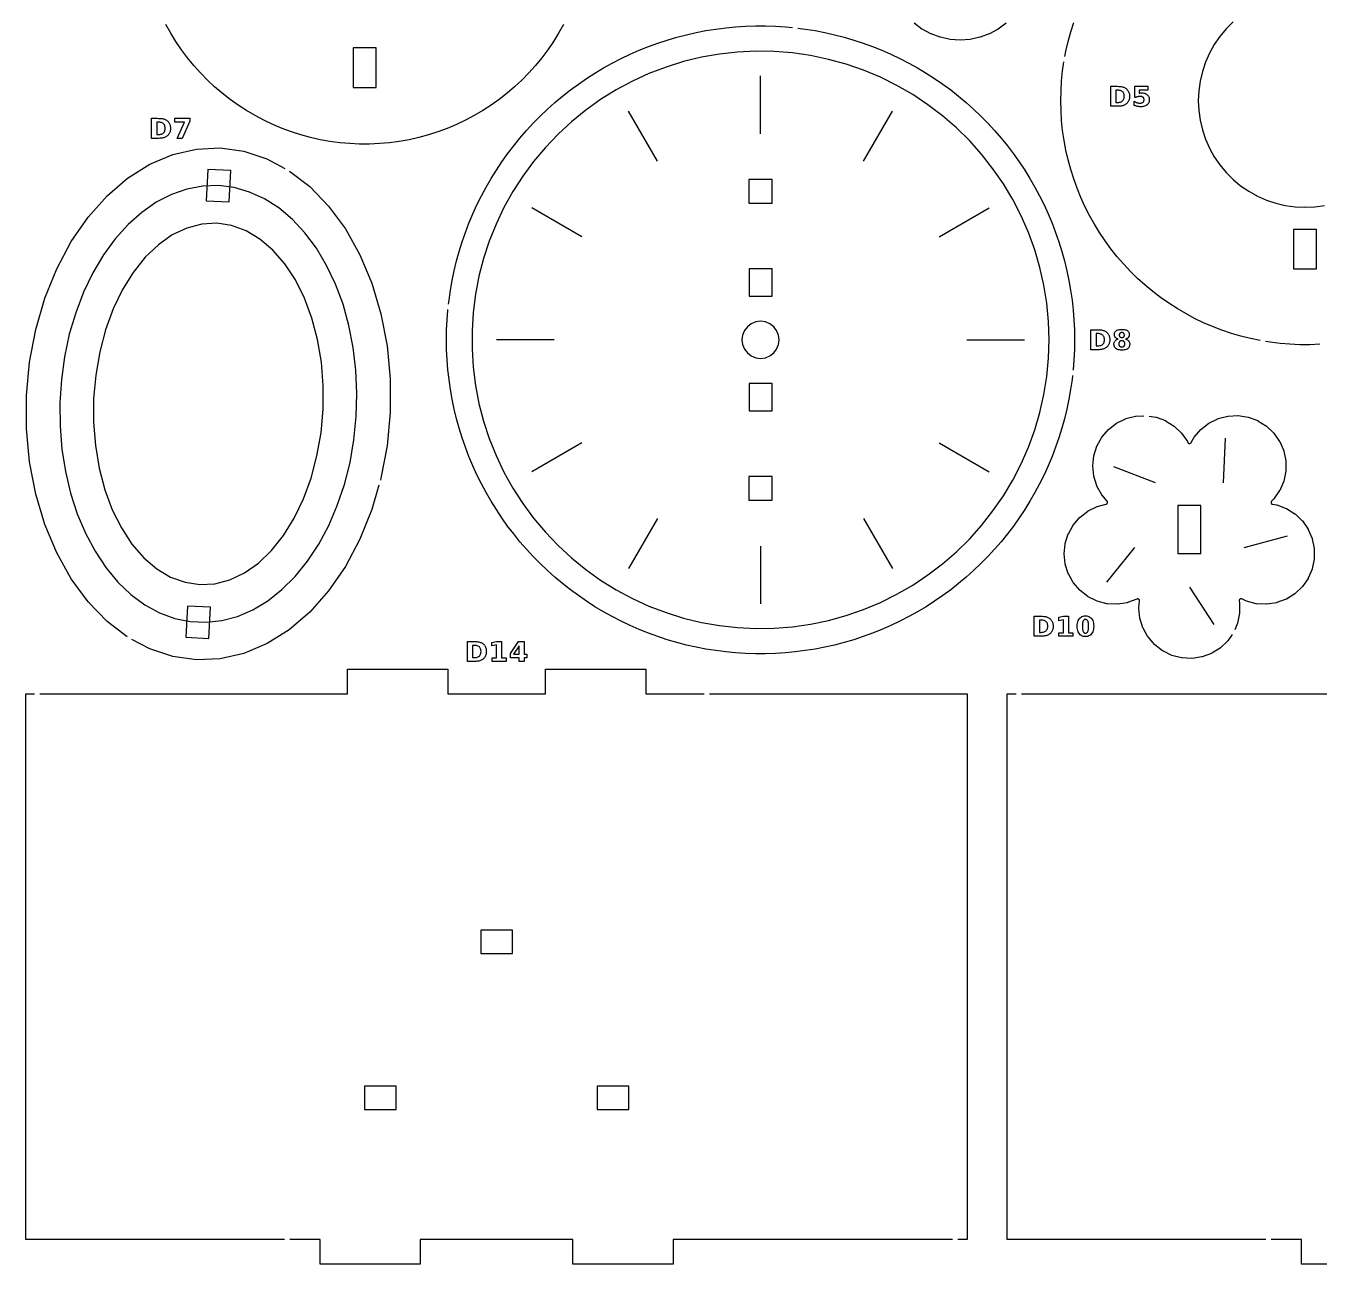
# Model space of a CAD drawing. Header units: millimetres. Extents: x 9 to 297, y 6 to 290.
# Drawn here: x 8.9 to 165.7, y 8.9 to 159.1 of the extents above; entities that cross this region are included whole.
import ezdxf

# ---------------------------------------------------------------- set-up
doc = ezdxf.new("R2010")
doc.units = ezdxf.units.MM
for name, color, linetype in [('CUT', 1, 'CONTINUOUS'), ('ENGRAVE', 5, 'CONTINUOUS'), ('SCORE', 7, 'CONTINUOUS')]:
    doc.layers.add(name, color=color, linetype=linetype)

msp = doc.modelspace()

# ---------------------------------------------------------------- linework, layer by layer
at = {"layer": 'CUT', "color": 1}
for points in [[(74.1026, 159.2451), (73.5149, 158.1915), (72.881, 157.1649), (72.2024, 156.1673), (71.4804, 155.2007), (70.7163, 154.267), (69.9116, 153.368), (69.0679, 152.5055), (68.187, 151.6811), (67.2704, 150.8965), (66.32, 150.1532), (65.3377, 149.4527), (64.3253, 148.7964), (63.2849, 148.1854), (62.2185, 147.6211), (61.1282, 147.1045), (60.0161, 146.6366), (58.8844, 146.2184), (57.7353, 145.8506), (56.5711, 145.5341), (55.394, 145.2693), (54.2063, 145.0569), (53.0104, 144.8972), (51.8086, 144.7906), (50.6033, 144.7372), (49.3967, 144.7372), (48.1914, 144.7906), (46.9896, 144.8972), (45.7937, 145.0569), (44.606, 145.2693), (43.4289, 145.5341), (42.2647, 145.8506), (41.1156, 146.2184), (39.9839, 146.6366), (38.8718, 147.1045), (37.7815, 147.6211), (36.7151, 148.1854), (35.6747, 148.7964), (34.6623, 149.4527), (33.68, 150.1532), (32.7296, 150.8965), (31.813, 151.6811), (30.9321, 152.5055), (30.0884, 153.368), (29.2837, 154.267), (28.5196, 155.2007), (27.7976, 156.1673), (27.119, 157.1649), (26.4851, 158.1915), (25.8974, 159.2451)], [(60.1747, 125.3124), (60.2313, 125.82), (60.4033, 127.0159), (60.6131, 128.2057), (60.8605, 129.3883), (61.1453, 130.5625), (61.4673, 131.727), (61.826, 132.8807), (62.2212, 134.0224), (62.6524, 135.1511), (63.1192, 136.2654), (63.6211, 137.3644), (64.1576, 138.447), (64.7282, 139.5119), (65.3323, 140.5583), (65.9693, 141.5849), (66.6385, 142.5908), (67.3393, 143.575), (68.071, 144.5364), (68.8329, 145.4741), (69.624, 146.3872), (70.4438, 147.2748), (71.2913, 148.1358), (72.1657, 148.9696), (73.0662, 149.7752), (73.9917, 150.5518), (74.9414, 151.2986), (75.9143, 152.015), (76.9095, 152.7001), (77.9259, 153.3533), (78.9625, 153.9739), (80.0183, 154.5613), (81.0922, 155.115), (82.1831, 155.6342), (83.2899, 156.1186), (84.4116, 156.5677), (85.5469, 156.9809), (86.6948, 157.3579), (87.854, 157.6983), (89.0235, 158.0017), (90.202, 158.2679), (91.3883, 158.4966), (92.5814, 158.6875), (93.7798, 158.8404), (94.9826, 158.9553), (96.1883, 159.0319), (97.3959, 159.0702), (98.6041, 159.0702), (99.8117, 159.0319), (101.0174, 158.9553), (101.8596, 158.8748)], [(102.5056, 158.804), (103.4186, 158.6875), (104.6117, 158.4966), (105.798, 158.2679), (106.9765, 158.0017), (108.146, 157.6983), (109.3052, 157.3579), (110.4531, 156.9809), (111.5884, 156.5677), (112.7101, 156.1186), (113.8169, 155.6342), (114.9078, 155.115), (115.9817, 154.5613), (117.0375, 153.9739), (118.0741, 153.3533), (119.0905, 152.7001), (120.0857, 152.015), (121.0586, 151.2986), (122.0083, 150.5518), (122.9338, 149.7752), (123.8343, 148.9696), (124.7087, 148.1358), (125.5562, 147.2748), (126.376, 146.3872), (127.1671, 145.4741), (127.929, 144.5364), (128.6607, 143.575), (129.3615, 142.5908), (130.0307, 141.5849), (130.6677, 140.5583), (131.2718, 139.5119), (131.8424, 138.447), (132.3789, 137.3644), (132.8808, 136.2654), (133.3476, 135.1511), (133.7788, 134.0224), (134.174, 132.8807), (134.5327, 131.727), (134.8547, 130.5625), (135.1395, 129.3883), (135.3869, 128.2057), (135.5967, 127.0159), (135.7687, 125.82), (135.9026, 124.6193), (135.9984, 123.4149), (136.0558, 122.208), (136.075, 121), (136.0558, 119.792), (135.9984, 118.5851), (135.9026, 117.3807), (135.8961, 117.3225)], [(127.794, 159.3817), (126.8316, 158.6824), (126.8094, 158.6686), (125.759, 158.1101), (125.7351, 158.0994), (124.6172, 157.6925), (124.592, 157.6853), (123.4284, 157.438), (123.4025, 157.4343), (122.2157, 157.3514), (122.1896, 157.3514), (121.0028, 157.4343), (120.9769, 157.438), (119.8132, 157.6853), (119.7881, 157.6925), (118.6702, 158.0994), (118.6463, 158.1101), (117.5959, 158.6686), (117.5737, 158.6824), (116.6112, 159.3817)], [(134.9039, 155.3537), (135.0229, 155.9947), (135.2916, 157.1716), (135.608, 158.3366), (135.9717, 159.4878)], [(155.2925, 159.5516), (154.4484, 158.7075), (153.6857, 157.789), (153.011, 156.8041), (152.4301, 155.7611), (151.9479, 154.669), (151.5685, 153.5371), (151.2952, 152.3749), (151.1302, 151.1926), (151.0751, 150), (151.1302, 148.8074), (151.2952, 147.6251), (151.5685, 146.4629), (151.9479, 145.331), (152.4301, 144.2389), (153.011, 143.1959), (153.6857, 142.211), (154.4484, 141.2925), (155.2925, 140.4484), (156.211, 139.6857), (157.1959, 139.011), (158.2389, 138.4301), (159.331, 137.9479), (160.4629, 137.5685), (161.6251, 137.2952), (162.8074, 137.1302), (164, 137.0751), (165.1926, 137.1302), (166.3749, 137.2952)], [(158.5689, 120.9126), (157.4155, 121.1513), (156.2442, 121.4438), (155.0859, 121.784), (153.9425, 122.171), (152.8157, 122.6044), (151.7076, 123.0834), (150.6199, 123.6072), (149.5546, 124.1749), (148.5132, 124.7856), (147.4976, 125.4383), (146.5095, 126.1318), (145.5505, 126.8651), (144.6223, 127.6369), (143.7262, 128.4459), (142.8639, 129.2908), (142.0368, 130.1701), (141.2463, 131.0825), (140.4936, 132.0263), (139.78, 133), (139.1068, 134.0021), (138.475, 135.0308), (137.8856, 136.0844), (137.3398, 137.1611), (136.8383, 138.2592), (136.382, 139.3769), (135.9717, 140.5122), (135.608, 141.6634), (135.2916, 142.8284), (135.0229, 144.0053), (134.8025, 145.1922), (134.6307, 146.3872), (134.5078, 147.5881), (134.434, 148.793), (134.4094, 150), (134.434, 151.207), (134.5078, 152.4119), (134.6307, 153.6128), (134.7891, 154.714)], [(21.2211, 84.9865), (18.7663, 86.8673), (16.4735, 89.2365), (14.4307, 92.0156), (12.6726, 95.157), (11.229, 98.6068), (10.1243, 102.3063), (9.3773, 106.1921), (9.0006, 110.1981), (9.0006, 114.2558), (9.3773, 118.296), (10.1242, 122.2497), (11.2286, 126.0494), (12.6719, 129.6303), (14.4295, 132.9313), (16.4716, 135.8959), (18.7635, 138.4734), (21.2665, 140.6196), (23.9378, 142.2974), (26.732, 143.4777), (29.6011, 144.1398), (32.4956, 144.2719), (35.3654, 143.8717), (38.1607, 142.9461), (40.3414, 141.7756)], [(40.9061, 141.4557), (43.3373, 139.593), (45.6302, 137.2238), (47.673, 134.4447), (49.4311, 131.3033), (50.8747, 127.8535), (51.9794, 124.154), (52.7264, 120.2682), (53.1031, 116.2622), (53.1031, 112.2045), (52.7264, 108.1643), (51.9795, 104.2106), (51.9178, 103.9985)], [(135.8241, 116.6765), (135.7687, 116.18), (135.5967, 114.9841), (135.3869, 113.7943), (135.1395, 112.6117), (134.8547, 111.4375), (134.5327, 110.273), (134.174, 109.1193), (133.7788, 107.9776), (133.3476, 106.8489), (132.8808, 105.7346), (132.3789, 104.6356), (131.8424, 103.553), (131.2718, 102.4881), (130.6677, 101.4417), (130.0307, 100.4151), (129.3615, 99.4092), (128.6607, 98.425), (127.929, 97.4636), (127.1671, 96.5259), (126.376, 95.6128), (125.5562, 94.7252), (124.7087, 93.8642), (123.8343, 93.0304), (122.9338, 92.2248), (122.0083, 91.4482), (121.0586, 90.7014), (120.0857, 89.985), (119.0905, 89.2999), (118.0741, 88.6467), (117.0375, 88.0261), (115.9817, 87.4387), (114.9078, 86.885), (113.8169, 86.3658), (112.7101, 85.8814), (111.5884, 85.4323), (110.4531, 85.0191), (109.3052, 84.6421), (108.146, 84.3017), (106.9765, 83.9983), (105.798, 83.7321), (104.6117, 83.5034), (103.4186, 83.3125), (102.2202, 83.1596), (101.0174, 83.0447), (99.8117, 82.9681), (98.6041, 82.9298), (97.3959, 82.9298), (96.1883, 82.9681), (94.9826, 83.0447), (93.7798, 83.1596), (92.5814, 83.3125), (91.3883, 83.5034), (90.202, 83.7321), (89.0235, 83.9983), (87.854, 84.3017), (86.6948, 84.6421), (85.5469, 85.0191), (84.4116, 85.4323), (83.2899, 85.8814), (82.1831, 86.3658), (81.0922, 86.885), (80.0183, 87.4387), (78.9625, 88.0261), (77.9259, 88.6467), (76.9095, 89.2999), (75.9143, 89.985), (74.9414, 90.7014), (73.9917, 91.4482), (73.0662, 92.2248), (72.1657, 93.0304), (71.2913, 93.8642), (70.4438, 94.7252), (69.624, 95.6128), (68.8329, 96.5259), (68.071, 97.4636), (67.3393, 98.425), (66.6385, 99.4092), (65.9693, 100.4151), (65.3323, 101.4417), (64.7282, 102.4881), (64.1576, 103.553), (63.6211, 104.6356), (63.1192, 105.7346), (62.6524, 106.8489), (62.2212, 107.9776), (61.826, 109.1193), (61.4673, 110.273), (61.1453, 111.4375), (60.8605, 112.6117), (60.6131, 113.7943), (60.4033, 114.9841), (60.2313, 116.18), (60.0974, 117.3807), (60.0016, 118.5851), (59.9442, 119.792), (59.925, 121), (59.9442, 122.208), (60.0016, 123.4149), (60.0974, 124.6193), (60.1027, 124.6664)], [(165.8098, 120.4648), (164.6036, 120.4155), (163.3964, 120.4155), (162.1902, 120.4648), (160.987, 120.5632), (159.7888, 120.7105), (159.2101, 120.8058)], [(155.1959, 85.2812), (154.6538, 84.5023), (154.6457, 84.4918), (154.6365, 84.4822), (153.7578, 83.647), (153.7477, 83.6383), (153.7369, 83.6307), (152.708, 82.9894), (152.6964, 82.983), (152.6842, 82.9778), (151.5473, 82.5567), (151.5347, 82.5527), (151.5217, 82.5501), (150.3233, 82.3665), (150.3101, 82.3651), (150.2968, 82.3651), (149.0861, 82.4266), (149.0729, 82.4279), (149.0598, 82.4306), (147.8862, 82.7344), (147.8736, 82.7384), (147.8613, 82.7437), (146.7729, 83.2776), (146.7613, 83.284), (146.7504, 83.2916), (145.7917, 84.0337), (145.7817, 84.0423), (145.7725, 84.0519), (144.9828, 84.9718), (144.9747, 84.9823), (144.9677, 84.9936), (144.3793, 86.0536), (144.3735, 86.0655), (144.3689, 86.0779), (144.0059, 87.2347), (144.0026, 87.2475), (144.0006, 87.2606), (143.878, 88.4667), (143.8773, 88.48), (143.878, 88.4933), (143.9634, 89.3335), (143.9647, 89.3576), (143.9636, 89.3798), (143.9604, 89.4018), (143.955, 89.4234), (143.9475, 89.4443), (143.938, 89.4644), (143.9265, 89.4835), (143.9132, 89.5013), (143.8982, 89.5177), (143.8817, 89.5326), (143.8637, 89.5458), (143.8446, 89.5571), (143.8244, 89.5665), (143.8034, 89.5738), (143.7818, 89.5791), (143.7598, 89.5821), (143.7376, 89.583), (143.7154, 89.5817), (143.6934, 89.5782), (143.6719, 89.5725), (143.6493, 89.5641), (143.6301, 89.5559), (142.4933, 89.1349), (142.4806, 89.1309), (142.4676, 89.1282), (141.2693, 88.9446), (141.2561, 88.9433), (141.2428, 88.9433), (140.032, 89.0047), (140.0188, 89.0061), (140.0058, 89.0087), (138.8322, 89.3126), (138.8195, 89.3166), (138.8073, 89.3218), (137.7189, 89.8557), (137.7072, 89.8622), (137.6964, 89.8697), (136.7377, 90.6118), (136.7276, 90.6205), (136.7184, 90.6301), (135.9288, 91.5499), (135.9206, 91.5604), (135.9136, 91.5717), (135.3253, 92.6317), (135.3194, 92.6436), (135.3148, 92.6561), (134.9519, 93.8128), (134.9486, 93.8257), (134.9466, 93.8388), (134.8239, 95.0449), (134.8232, 95.0582), (134.8239, 95.0714), (134.9466, 96.2775), (134.9486, 96.2907), (134.9519, 96.3035), (135.3148, 97.4602), (135.3194, 97.4727), (135.3253, 97.4846), (135.9136, 98.5446), (135.9206, 98.5559), (135.9288, 98.5664), (136.7184, 99.4862), (136.7276, 99.4959), (136.7377, 99.5045), (137.6964, 100.2466), (137.7072, 100.2542), (137.7189, 100.2606), (138.8073, 100.7945), (138.8195, 100.7997), (138.8322, 100.8037), (139.9112, 101.0831), (139.9337, 101.0901), (139.9537, 101.0985), (139.9728, 101.1088), (139.9908, 101.1209), (140.0075, 101.1347), (140.0229, 101.15), (140.0367, 101.1667), (140.0488, 101.1847), (140.0592, 101.2038), (140.0677, 101.2238), (140.0742, 101.2445), (140.0786, 101.2657), (140.081, 101.2873), (140.0813, 101.309), (140.0796, 101.3306), (140.0757, 101.3519), (140.0698, 101.3728), (140.0619, 101.3931), (140.0521, 101.4124), (140.0405, 101.4307), (140.0261, 101.4493), (139.3871, 102.1936), (139.379, 102.2041), (139.372, 102.2154), (138.7836, 103.2754), (138.7778, 103.2873), (138.7732, 103.2998), (138.4102, 104.4565), (138.4069, 104.4693), (138.4049, 104.4825), (138.2822, 105.6886), (138.2816, 105.7018), (138.2822, 105.7151), (138.4049, 106.9212), (138.4069, 106.9343), (138.4102, 106.9472), (138.7732, 108.1039), (138.7778, 108.1164), (138.7836, 108.1283), (139.372, 109.1883), (139.379, 109.1996), (139.3871, 109.2101), (140.1768, 110.1299), (140.1859, 110.1395), (140.196, 110.1482), (141.1547, 110.8903), (141.1656, 110.8978), (141.1772, 110.9043), (142.2656, 111.4382), (142.2778, 111.4434), (142.2905, 111.4474), (143.4641, 111.7513), (143.4771, 111.7539), (143.4903, 111.7553), (144.4684, 111.8049)], [(145.1135, 111.7562), (145.926, 111.6318), (145.939, 111.6291), (145.9516, 111.6251), (147.0885, 111.2041), (147.1007, 111.1988), (147.1123, 111.1924), (148.1411, 110.5511), (148.152, 110.5435), (148.1621, 110.5349), (149.0408, 109.6996), (149.0499, 109.69), (149.0581, 109.6795), (149.7506, 108.6845), (149.7577, 108.6732), (149.7635, 108.6613), (149.8031, 108.5689), (149.8135, 108.5477), (149.8249, 108.5291), (149.838, 108.5118), (149.8528, 108.4957), (149.8691, 108.4812), (149.8866, 108.4683), (149.9054, 108.4572), (149.9251, 108.448), (149.9457, 108.4407), (149.9668, 108.4354), (149.9884, 108.4322), (150.0101, 108.4311), (150.0319, 108.4321), (150.0535, 108.4352), (150.0746, 108.4404), (150.0952, 108.4476), (150.115, 108.4568), (150.1338, 108.4678), (150.1514, 108.4806), (150.1677, 108.495), (150.1826, 108.511), (150.1958, 108.5283), (150.2082, 108.5484), (150.5634, 109.1883), (150.5704, 109.1996), (150.5785, 109.2101), (151.3682, 110.1299), (151.3774, 110.1395), (151.3874, 110.1482), (152.3461, 110.8903), (152.357, 110.8978), (152.3686, 110.9043), (153.4571, 111.4382), (153.4693, 111.4434), (153.4819, 111.4474), (154.6556, 111.7513), (154.6686, 111.7539), (154.6818, 111.7553), (155.8925, 111.8167), (155.9058, 111.8167), (155.919, 111.8154), (157.1174, 111.6318), (157.1304, 111.6291), (157.1431, 111.6251), (158.2799, 111.2041), (158.2921, 111.1988), (158.3037, 111.1924), (159.3326, 110.5511), (159.3435, 110.5435), (159.3535, 110.5349), (160.2322, 109.6996), (160.2414, 109.69), (160.2495, 109.6795), (160.9421, 108.6845), (160.9491, 108.6732), (160.9549, 108.6613), (161.433, 107.5472), (161.4376, 107.5348), (161.441, 107.5219), (161.685, 106.3344), (161.687, 106.3213), (161.6877, 106.308), (161.6877, 105.0957), (161.687, 105.0824), (161.685, 105.0693), (161.441, 103.8818), (161.4376, 103.8689), (161.433, 103.8565), (160.9549, 102.7424), (160.9491, 102.7305), (160.9421, 102.7192), (160.2495, 101.7242), (160.2414, 101.7137), (160.2322, 101.7041), (159.965, 101.4501), (159.9487, 101.433), (159.9353, 101.4158), (159.9235, 101.3975), (159.9136, 101.378), (159.9057, 101.3578), (159.8997, 101.3368), (159.8958, 101.3154), (159.8939, 101.2936), (159.8942, 101.2719), (159.8966, 101.2502), (159.9011, 101.2289), (159.9076, 101.2081), (159.9161, 101.188), (159.9265, 101.1689), (159.9388, 101.1508), (159.9527, 101.134), (159.9681, 101.1187), (159.985, 101.1049), (160.0031, 101.0928), (160.0223, 101.0825), (160.0425, 101.0741), (160.0633, 101.0677), (160.0864, 101.063), (160.5757, 100.9881), (160.5887, 100.9854), (160.6014, 100.9814), (161.7383, 100.5604), (161.7505, 100.5552), (161.7621, 100.5487), (162.7909, 99.9074), (162.8018, 99.8998), (162.8119, 99.8912), (163.6906, 99.0559), (163.6997, 99.0463), (163.7078, 99.0358), (164.4004, 98.0408), (164.4074, 98.0295), (164.4133, 98.0176), (164.8914, 96.9035), (164.896, 96.8911), (164.8993, 96.8782), (165.1433, 95.6907), (165.1454, 95.6776), (165.146, 95.6643), (165.146, 94.452), (165.1454, 94.4387), (165.1433, 94.4256), (164.8993, 93.2381), (164.896, 93.2252), (164.8914, 93.2128), (164.4133, 92.0987), (164.4074, 92.0868), (164.4004, 92.0755), (163.7078, 91.0805), (163.6997, 91.07), (163.6906, 91.0604), (162.8119, 90.2251), (162.8018, 90.2165), (162.7909, 90.2089), (161.7621, 89.5676), (161.7505, 89.5612), (161.7383, 89.5559), (160.6014, 89.1349), (160.5887, 89.1309), (160.5757, 89.1282), (159.3774, 88.9446), (159.3642, 88.9433), (159.3509, 88.9433), (158.1401, 89.0047), (158.1269, 89.0061), (158.1139, 89.0087), (156.9403, 89.3126), (156.9276, 89.3166), (156.9154, 89.3218), (156.3623, 89.5931), (156.3406, 89.6025), (156.3199, 89.6091), (156.2986, 89.6138), (156.2769, 89.6163), (156.2551, 89.6167), (156.2334, 89.6151), (156.2119, 89.6113), (156.1909, 89.6055), (156.1706, 89.5976), (156.1511, 89.5878), (156.1327, 89.5762), (156.1155, 89.5629), (156.0996, 89.5479), (156.0852, 89.5315), (156.0726, 89.5138), (156.0617, 89.495), (156.0526, 89.4751), (156.0455, 89.4545), (156.0405, 89.4333), (156.0375, 89.4117), (156.0367, 89.3899), (156.0379, 89.3682), (156.0415, 89.3448), (156.0893, 89.1125), (156.0913, 89.0994), (156.092, 89.0862), (156.092, 87.8738), (156.0913, 87.8606), (156.0893, 87.8475), (155.8452, 86.6599), (155.8419, 86.6471), (155.8373, 86.6346), (155.5012, 85.8514)], [(51.7364, 103.3743), (50.875, 100.4109), (49.4317, 96.8299), (47.6742, 93.529), (45.6321, 90.5644), (43.3401, 87.9869), (40.8372, 85.8407), (38.1659, 84.1629), (35.3717, 82.9826), (32.5026, 82.3205), (29.608, 82.1884), (26.7383, 82.5886), (23.943, 83.5142), (21.7884, 84.6707)], [(10.6333, 78.075), (47.925, 78.075), (47.925, 81.075), (60.075, 81.075), (60.075, 78.075), (71.925, 78.075), (71.925, 81.075), (84.075, 81.075), (84.075, 78.075), (91.1833, 78.075)], [(129.6333, 78.075), (166.925, 78.075), (166.925, 81.075), (179.075, 81.075), (179.075, 78.075), (190.925, 78.075), (190.925, 81.075), (203.075, 81.075), (203.075, 78.075), (210.1833, 78.075)], [(40.2667, 11.925), (8.925, 11.925), (8.925, 78.075), (9.9833, 78.075)], [(91.8333, 78.075), (123.075, 78.075), (123.075, 11.925), (121.9167, 11.925)], [(159.2667, 11.925), (127.925, 11.925), (127.925, 78.075), (128.9833, 78.075)], [(121.2667, 11.925), (87.4083, 11.925), (87.4083, 8.925), (75.2583, 8.925), (75.2583, 11.925), (56.7417, 11.925), (56.7417, 8.925), (44.5917, 8.925), (44.5917, 11.925), (40.9167, 11.925)], [(240.2667, 11.925), (206.4083, 11.925), (206.4083, 8.925), (194.2583, 8.925), (194.2583, 11.925), (175.7417, 11.925), (175.7417, 8.925), (163.5917, 8.925), (163.5917, 11.925), (159.9167, 11.925)]]:
    msp.add_lwpolyline(points, dxfattribs=at)
for points in [[(48.605, 154.6429), (48.605, 151.9286), (48.605, 151.605), (51.395, 151.605), (51.395, 151.9643), (51.395, 154.7857), (51.395, 156.395), (48.605, 156.395), (48.605, 154.6429)], [(33.5885, 137.7438), (33.7646, 141.5297), (30.9776, 141.6593), (30.8015, 137.8734), (33.5885, 137.7438)], [(99.425, 140.425), (96.575, 140.425), (96.575, 137.575), (99.425, 137.575), (99.425, 140.425)], [(28.4454, 134.5552), (26.6823, 133.7175), (24.9924, 132.5293), (23.4048, 131.0103), (21.9472, 129.1863), (20.645, 127.0883), (19.5208, 124.7524), (18.5943, 122.2185), (17.8814, 119.5302), (17.3944, 116.7338), (17.1419, 113.8771), (17.1282, 111.0094), (17.3534, 108.1798), (17.8137, 105.4369), (18.5011, 102.828), (19.4035, 100.3978), (20.5054, 98.188), (21.7874, 96.2366), (23.2271, 94.5768), (24.7995, 93.2369), (26.4772, 92.2391), (28.2316, 91.5999), (30.0332, 91.3292), (31.8521, 91.4315), (33.6582, 91.9051), (35.4213, 92.7428), (37.1113, 93.931), (38.6989, 95.45), (40.1565, 97.274), (41.4587, 99.372), (42.5828, 101.7079), (43.5094, 104.2418), (44.2223, 106.9301), (44.7092, 109.7265), (44.9617, 112.5832), (44.9755, 115.4509), (44.7502, 118.2805), (44.2899, 121.0234), (43.6026, 123.6323), (42.7001, 126.0625), (41.5983, 128.2723), (40.3163, 130.2237), (38.8765, 131.8835), (37.3042, 133.2234), (35.6264, 134.2212), (33.872, 134.8604), (32.0705, 135.1311), (30.2516, 135.0288), (28.4454, 134.5552)], [(162.605, 133.8929), (162.605, 130.0714), (162.605, 129.605), (165.395, 129.605), (165.395, 130.1071), (165.395, 133.9286), (165.395, 134.395), (162.605, 134.395), (162.605, 133.8929)], [(99.395, 129.595), (96.605, 129.595), (96.605, 126.305), (99.395, 126.305), (99.395, 129.595)], [(100.1771, 120.4166), (100.2539, 121), (100.1771, 121.5834), (99.952, 122.127), (99.5938, 122.5938), (99.127, 122.952), (98.5834, 123.1771), (98, 123.2539), (97.4166, 123.1771), (96.873, 122.952), (96.4062, 122.5938), (96.048, 122.127), (95.8229, 121.5834), (95.7461, 121), (95.8229, 120.4166), (96.048, 119.873), (96.4062, 119.4062), (96.873, 119.048), (97.4166, 118.8229), (98, 118.7461), (98.5834, 118.8229), (99.127, 119.048), (99.5938, 119.4062), (99.952, 119.873), (100.1771, 120.4166)], [(96.605, 115.695), (96.605, 112.405), (99.395, 112.405), (99.395, 115.695), (96.605, 115.695)], [(96.575, 104.425), (96.575, 101.575), (99.425, 101.575), (99.425, 104.425), (96.575, 104.425)], [(148.605, 100.895), (148.605, 95.105), (151.395, 95.105), (151.395, 100.895), (148.605, 100.895)], [(31.1261, 84.801), (31.3021, 88.5869), (28.5152, 88.7165), (28.3391, 84.9306), (31.1261, 84.801)], [(64.075, 49.425), (64.075, 46.575), (67.925, 46.575), (67.925, 49.425), (64.075, 49.425)], [(49.975, 27.675), (53.825, 27.675), (53.825, 30.525), (49.975, 30.525), (49.975, 27.675)], [(78.175, 30.525), (78.175, 27.675), (82.025, 27.675), (82.025, 30.525), (78.175, 30.525)]]:
    msp.add_lwpolyline(points, close=True, dxfattribs=at)
at = {"layer": 'ENGRAVE', "color": 5}
for points in [[(141.2932, 151.7433), (141.4541, 151.7368), (141.5993, 151.7258), (141.7289, 151.7104), (141.8428, 151.6907), (141.9409, 151.6666), (142.0291, 151.6372), (142.113, 151.6018), (142.1926, 151.5602), (142.2679, 151.5125), (142.3389, 151.4587), (142.4056, 151.3988), (142.4601, 151.3427), (142.5098, 151.2837), (142.5545, 151.2218), (142.5944, 151.1572), (142.6294, 151.0898), (142.6595, 151.0196), (142.6849, 150.9464), (142.7056, 150.8701), (142.7218, 150.7905), (142.7333, 150.7078), (142.7402, 150.622), (142.7425, 150.533), (142.7402, 150.4429), (142.7333, 150.3562), (142.7218, 150.2728), (142.7056, 150.1926), (142.6849, 150.1158), (142.6595, 150.0422), (142.6294, 149.9718), (142.5944, 149.9042), (142.5545, 149.8394), (142.5098, 149.7775), (142.4601, 149.7184), (142.4056, 149.6622), (142.3383, 149.6023), (142.2667, 149.5485), (142.1908, 149.5009), (142.1105, 149.4593), (142.0258, 149.4238), (141.9369, 149.3945), (141.8381, 149.3703), (141.7242, 149.3506), (141.5951, 149.3353), (141.4508, 149.3243), (141.2913, 149.3177), (141.1166, 149.3155), (140.4558, 149.3155), (140.4558, 151.7455), (141.1166, 151.7455), (141.2932, 151.7433)], [(141.307, 149.7891), (141.43, 149.7944), (141.5429, 149.8103), (141.6457, 149.8368), (141.7385, 149.8738), (141.8212, 149.9214), (141.8937, 149.9796), (141.9557, 150.0478), (142.0063, 150.1257), (142.0457, 150.2131), (142.0739, 150.3102), (142.0907, 150.4168), (142.0964, 150.533), (142.0908, 150.6486), (142.074, 150.7547), (142.0459, 150.8512), (142.0067, 150.9381), (141.9562, 151.0154), (141.8946, 151.0831), (141.8222, 151.1408), (141.7396, 151.188), (141.6468, 151.2247), (141.5437, 151.2509), (141.4305, 151.2667), (141.307, 151.2719), (141.0824, 151.2719), (141.0824, 149.7891), (141.307, 149.7891)], [(144.9608, 151.7455), (144.9608, 151.2849), (143.9029, 151.2849), (143.9029, 150.9089), (143.9268, 150.9152), (143.9507, 150.921), (143.9747, 150.9262), (143.9987, 150.931), (144.0228, 150.9353), (144.0469, 150.9391), (144.0712, 150.9423), (144.0959, 150.9449), (144.1208, 150.947), (144.146, 150.9485), (144.1716, 150.9493), (144.1975, 150.9496), (144.3401, 150.9435), (144.4718, 150.9249), (144.5926, 150.8941), (144.7024, 150.8509), (144.8013, 150.7953), (144.8892, 150.7275), (144.9648, 150.6485), (145.0267, 150.5599), (145.0748, 150.4616), (145.1091, 150.3535), (145.1297, 150.2357), (145.1366, 150.1082), (145.1291, 149.9816), (145.1067, 149.8646), (145.0693, 149.757), (145.0169, 149.6589), (144.9496, 149.5704), (144.8672, 149.4913), (144.7716, 149.4232), (144.6644, 149.3674), (144.5456, 149.3241), (144.4151, 149.2931), (144.2731, 149.2745), (144.1194, 149.2683), (144.0506, 149.2694), (143.982, 149.2727), (143.9137, 149.2783), (143.8456, 149.286), (143.7777, 149.296), (143.71, 149.3082), (143.6425, 149.3226), (143.5752, 149.3394), (143.508, 149.3584), (143.4409, 149.3798), (143.374, 149.4035), (143.3072, 149.4294), (143.3072, 149.9226), (143.3728, 149.8862), (143.4373, 149.853), (143.5007, 149.8229), (143.5629, 149.796), (143.624, 149.7723), (143.684, 149.7517), (143.7428, 149.7343), (143.8005, 149.7201), (143.8571, 149.709), (143.9126, 149.7011), (143.9669, 149.6963), (144.0201, 149.6947), (144.0933, 149.6978), (144.1612, 149.7071), (144.2237, 149.7226), (144.2809, 149.7443), (144.3326, 149.7722), (144.379, 149.8062), (144.419, 149.8456), (144.4518, 149.8893), (144.4772, 149.9375), (144.4954, 149.99), (144.5063, 150.0469), (144.51, 150.1082), (144.5063, 150.1699), (144.4954, 150.2272), (144.4772, 150.2799), (144.4518, 150.3281), (144.419, 150.3717), (144.379, 150.4109), (144.3326, 150.4447), (144.2809, 150.4724), (144.2237, 150.4939), (144.1612, 150.5093), (144.0933, 150.5185), (144.0201, 150.5216), (143.9745, 150.5206), (143.928, 150.5177), (143.8805, 150.5128), (143.832, 150.506), (143.7825, 150.4973), (143.732, 150.4866), (143.6804, 150.4739), (143.6275, 150.459), (143.5733, 150.442), (143.5179, 150.4229), (143.4612, 150.4017), (143.4032, 150.3783), (143.4032, 151.7455), (144.9608, 151.7455)], [(25.0122, 147.8592), (25.1732, 147.8526), (25.3184, 147.8417), (25.448, 147.8263), (25.5618, 147.8066), (25.66, 147.7825), (25.7482, 147.7531), (25.8321, 147.7176), (25.9117, 147.6761), (25.987, 147.6284), (26.058, 147.5746), (26.1247, 147.5147), (26.1792, 147.4585), (26.2289, 147.3995), (26.2736, 147.3377), (26.3135, 147.2731), (26.3485, 147.2057), (26.3786, 147.1355), (26.404, 147.0623), (26.4247, 146.9859), (26.4409, 146.9064), (26.4524, 146.8237), (26.4593, 146.7379), (26.4616, 146.6488), (26.4593, 146.5588), (26.4524, 146.4721), (26.4409, 146.3886), (26.4247, 146.3085), (26.404, 146.2317), (26.3786, 146.1581), (26.3485, 146.0877), (26.3135, 146.0201), (26.2736, 145.9553), (26.2289, 145.8934), (26.1792, 145.8343), (26.1247, 145.7781), (26.0574, 145.7182), (25.9858, 145.6644), (25.9098, 145.6167), (25.8296, 145.5752), (25.7449, 145.5397), (25.6559, 145.5103), (25.5572, 145.4862), (25.4433, 145.4665), (25.3141, 145.4511), (25.1698, 145.4402), (25.0103, 145.4336), (24.8356, 145.4314), (24.1748, 145.4314), (24.1748, 147.8614), (24.8356, 147.8614), (25.0122, 147.8592)], [(28.8231, 147.8614), (28.8231, 147.5082), (27.8759, 145.4314), (27.2655, 145.4314), (28.1623, 147.4008), (26.9921, 147.4008), (26.9921, 147.8614), (28.8231, 147.8614)], [(25.0261, 145.905), (25.1491, 145.9103), (25.262, 145.9262), (25.3648, 145.9526), (25.4576, 145.9897), (25.5402, 146.0373), (25.6128, 146.0955), (25.6747, 146.1637), (25.7254, 146.2416), (25.7648, 146.329), (25.7929, 146.426), (25.8098, 146.5327), (25.8154, 146.6488), (25.8098, 146.7645), (25.793, 146.8706), (25.765, 146.967), (25.7257, 147.0539), (25.6753, 147.1313), (25.6136, 147.199), (25.5412, 147.2567), (25.4586, 147.3039), (25.3658, 147.3406), (25.2628, 147.3668), (25.1495, 147.3825), (25.0261, 147.3878), (24.8014, 147.3878), (24.8014, 145.905), (25.0261, 145.905)], [(138.8934, 122.2278), (139.0543, 122.2212), (139.1996, 122.2103), (139.3291, 122.1949), (139.443, 122.1752), (139.5412, 122.1511), (139.6294, 122.1217), (139.7133, 122.0862), (139.7928, 122.0447), (139.8681, 121.997), (139.9392, 121.9432), (140.0059, 121.8833), (140.0604, 121.8271), (140.11, 121.7681), (140.1548, 121.7063), (140.1947, 121.6417), (140.2297, 121.5743), (140.2598, 121.5041), (140.2851, 121.4309), (140.3059, 121.3545), (140.322, 121.275), (140.3336, 121.1923), (140.3405, 121.1065), (140.3428, 121.0174), (140.3405, 120.9274), (140.3336, 120.8407), (140.322, 120.7572), (140.3059, 120.6771), (140.2851, 120.6003), (140.2598, 120.5267), (140.2297, 120.4563), (140.1947, 120.3887), (140.1548, 120.3239), (140.11, 120.262), (140.0604, 120.2029), (140.0059, 120.1467), (139.9386, 120.0868), (139.867, 120.033), (139.791, 119.9853), (139.7107, 119.9438), (139.6261, 119.9083), (139.5371, 119.8789), (139.4384, 119.8548), (139.3244, 119.8351), (139.1953, 119.8197), (139.051, 119.8088), (138.8915, 119.8022), (138.7168, 119.8), (138.056, 119.8), (138.056, 122.23), (138.7168, 122.23), (138.8934, 122.2278)], [(138.9072, 120.2736), (139.0302, 120.2789), (139.1431, 120.2948), (139.246, 120.3212), (139.3387, 120.3583), (139.4214, 120.4059), (139.494, 120.4641), (139.5559, 120.5323), (139.6066, 120.6102), (139.646, 120.6976), (139.6741, 120.7946), (139.691, 120.9013), (139.6966, 121.0174), (139.691, 121.1331), (139.6742, 121.2392), (139.6462, 121.3356), (139.6069, 121.4225), (139.5565, 121.4999), (139.4948, 121.5676), (139.4224, 121.6253), (139.3398, 121.6725), (139.247, 121.7092), (139.144, 121.7354), (139.0307, 121.7511), (138.9072, 121.7564), (138.6826, 121.7564), (138.6826, 120.2736), (138.9072, 120.2736)], [(141.1593, 121.1786), (141.1067, 121.2147), (141.0602, 121.2549), (141.0197, 121.299), (140.9854, 121.347), (140.9573, 121.3988), (140.9355, 121.4545), (140.9199, 121.5139), (140.9105, 121.5771), (140.9074, 121.6441), (140.9138, 121.7425), (140.9329, 121.8329), (140.9648, 121.9151), (141.0094, 121.9891), (141.0668, 122.055), (141.1369, 122.1128), (141.2194, 122.1621), (141.3138, 122.2023), (141.4201, 122.2337), (141.5384, 122.2561), (141.6686, 122.2695), (141.8107, 122.274), (141.9519, 122.2695), (142.0813, 122.2561), (142.1989, 122.2339), (142.3048, 122.2027), (142.3989, 122.1626), (142.4813, 122.1136), (142.5514, 122.0561), (142.6088, 121.9902), (142.6534, 121.9161), (142.6853, 121.8337), (142.7044, 121.743), (142.7108, 121.6441), (142.7077, 121.5771), (142.6982, 121.5139), (142.6825, 121.4545), (142.6605, 121.3988), (142.6323, 121.347), (142.5977, 121.299), (142.557, 121.2549), (142.5103, 121.2147), (142.4575, 121.1786), (142.3988, 121.1464), (142.334, 121.1182), (142.2632, 121.0939), (142.3423, 121.0688), (142.4147, 121.0389), (142.4803, 121.0042), (142.5392, 120.9648), (142.5913, 120.9207), (142.6368, 120.8718), (142.6753, 120.8183), (142.7068, 120.7603), (142.7314, 120.6978), (142.7489, 120.6309), (142.7594, 120.5595), (142.7629, 120.4836), (142.7562, 120.3681), (142.7362, 120.2623), (142.7029, 120.1664), (142.6562, 120.0803), (142.5962, 120.004), (142.5228, 119.9375), (142.4364, 119.8811), (142.337, 119.8349), (142.2248, 119.799), (142.0996, 119.7733), (141.9616, 119.7579), (141.8107, 119.7528), (141.6593, 119.7579), (141.5208, 119.7733), (141.3951, 119.799), (141.2823, 119.8349), (141.1824, 119.8811), (141.0954, 119.9375), (141.0216, 120.004), (140.9611, 120.0803), (140.9141, 120.1664), (140.8806, 120.2623), (140.8604, 120.3681), (140.8537, 120.4836), (140.8572, 120.5595), (140.8677, 120.6309), (140.8852, 120.6978), (140.9098, 120.7603), (140.9413, 120.8183), (140.9799, 120.8718), (141.0253, 120.9207), (141.0774, 120.9648), (141.1363, 121.0042), (141.2019, 121.0389), (141.2743, 121.0688), (141.3534, 121.0939), (141.2826, 121.1182), (141.2179, 121.1464), (141.1593, 121.1786)], [(141.6553, 120.8632), (141.6125, 120.8446), (141.5743, 120.8206), (141.5406, 120.7912), (141.5117, 120.7569), (141.4881, 120.718), (141.4698, 120.6744), (141.4566, 120.6263), (141.4488, 120.5735), (141.4462, 120.5161), (141.4488, 120.4588), (141.4566, 120.4061), (141.4698, 120.3581), (141.4881, 120.3147), (141.5117, 120.276), (141.5406, 120.2419), (141.5743, 120.2128), (141.6125, 120.189), (141.6553, 120.1705), (141.7026, 120.1573), (141.7544, 120.1493), (141.8107, 120.1467), (141.8665, 120.1493), (141.9178, 120.1573), (141.9646, 120.1705), (142.0068, 120.189), (142.0445, 120.2128), (142.0777, 120.2419), (142.106, 120.276), (142.1292, 120.3147), (142.1472, 120.3581), (142.1601, 120.4061), (142.1679, 120.4588), (142.1704, 120.5161), (142.1679, 120.574), (142.1601, 120.6271), (142.1472, 120.6754), (142.1292, 120.7191), (142.106, 120.7579), (142.0777, 120.792), (142.0445, 120.8211), (142.0068, 120.8449), (141.9646, 120.8634), (141.9178, 120.8767), (141.8665, 120.8846), (141.8107, 120.8872), (141.7544, 120.8846), (141.7026, 120.8766), (141.6553, 120.8632)], [(141.5088, 121.4914), (141.52, 121.4524), (141.5357, 121.4171), (141.5558, 121.3855), (141.5804, 121.3576), (141.6092, 121.3337), (141.6418, 121.3142), (141.6783, 121.299), (141.7186, 121.2882), (141.7628, 121.2817), (141.8107, 121.2795), (141.8577, 121.2817), (141.901, 121.2882), (141.9405, 121.299), (141.9764, 121.3142), (142.0085, 121.3337), (142.037, 121.3576), (142.0613, 121.3855), (142.0813, 121.4171), (142.0968, 121.4524), (142.1079, 121.4914), (142.1145, 121.5342), (142.1167, 121.5806), (142.1145, 121.627), (142.1079, 121.6697), (142.0968, 121.7086), (142.0813, 121.7437), (142.0613, 121.7751), (142.037, 121.8028), (142.0085, 121.8264), (141.9764, 121.8457), (141.9405, 121.8608), (141.901, 121.8715), (141.8577, 121.8779), (141.8107, 121.8801), (141.7628, 121.8779), (141.7186, 121.8714), (141.6783, 121.8605), (141.6418, 121.8454), (141.6092, 121.8258), (141.5804, 121.802), (141.5558, 121.7741), (141.5357, 121.7426), (141.52, 121.7076), (141.5088, 121.6689), (141.5021, 121.6265), (141.4999, 121.5806), (141.5021, 121.5342), (141.5088, 121.4914)], [(132.1914, 87.4807), (132.3366, 87.4697), (132.4662, 87.4544), (132.58, 87.4346), (132.6782, 87.4105), (132.7664, 87.3812), (132.8503, 87.3457), (132.9299, 87.3041), (133.0052, 87.2564), (133.0762, 87.2027), (133.1429, 87.1428), (133.1974, 87.0866), (133.2471, 87.0276), (133.2918, 86.9658), (133.3317, 86.9012), (133.3667, 86.8338), (133.3968, 86.7636), (133.4222, 86.6904), (133.4429, 86.614), (133.4591, 86.5345), (133.4706, 86.4518), (133.4775, 86.3659), (133.4798, 86.2769), (133.4775, 86.1869), (133.4706, 86.1001), (133.4591, 86.0167), (133.4429, 85.9366), (133.4222, 85.8597), (133.3968, 85.7862), (133.3667, 85.7157), (133.3317, 85.6481), (133.2918, 85.5833), (133.2471, 85.5214), (133.1974, 85.4624), (133.1429, 85.4061), (133.0756, 85.3463), (133.004, 85.2925), (132.9281, 85.2448), (132.8478, 85.2032), (132.7631, 85.1678), (132.6741, 85.1384), (132.5754, 85.1143), (132.4615, 85.0945), (132.3323, 85.0792), (132.188, 85.0682), (132.0285, 85.0616), (131.8538, 85.0595), (131.193, 85.0595), (131.193, 87.4895), (131.8538, 87.4895), (132.0305, 87.4873), (132.1914, 87.4807)], [(132.1673, 85.5384), (132.2802, 85.5542), (132.383, 85.5807), (132.4758, 85.6177), (132.5584, 85.6653), (132.631, 85.7235), (132.6929, 85.7918), (132.7436, 85.8696), (132.783, 85.9571), (132.8111, 86.0541), (132.828, 86.1607), (132.8337, 86.2769), (132.828, 86.3926), (132.8112, 86.4986), (132.7832, 86.5951), (132.744, 86.682), (132.6935, 86.7593), (132.6318, 86.827), (132.5594, 86.8847), (132.4768, 86.9319), (132.384, 86.9686), (132.281, 86.9949), (132.1677, 87.0106), (132.0443, 87.0158), (131.8197, 87.0158), (131.8197, 85.5331), (132.0443, 85.5331), (132.1673, 85.5384)], [(134.7313, 87.063), (134.1633, 86.9458), (134.1633, 87.3723), (134.7281, 87.4895), (135.3238, 87.4895), (135.3238, 85.4924), (135.8771, 85.4924), (135.8771, 85.0595), (134.1779, 85.0595), (134.1779, 85.4924), (134.7313, 85.4924), (134.7313, 87.063)], [(138.3709, 85.9001), (138.3347, 85.7371), (138.2841, 85.5895), (138.219, 85.4572), (138.1394, 85.3402), (138.0465, 85.24), (137.9415, 85.158), (137.8244, 85.0942), (137.6952, 85.0487), (137.5539, 85.0214), (137.4004, 85.0123), (137.2465, 85.0214), (137.1048, 85.0487), (136.9752, 85.0942), (136.8579, 85.158), (136.7528, 85.24), (136.6599, 85.3402), (136.5803, 85.4572), (136.5152, 85.5895), (136.4646, 85.7371), (136.4284, 85.9001), (136.4067, 86.0784), (136.3995, 86.272), (136.4067, 86.4661), (136.4284, 86.6448), (136.4646, 86.8081), (136.5152, 86.956), (136.5803, 87.0884), (136.6599, 87.2054), (136.7528, 87.3057), (136.8579, 87.3876), (136.9752, 87.4514), (137.1048, 87.497), (137.2465, 87.5243), (137.4004, 87.5334), (137.5539, 87.5243), (137.6952, 87.497), (137.8244, 87.4514), (137.9415, 87.3876), (138.0465, 87.3057), (138.1394, 87.2054), (138.219, 87.0884), (138.2841, 86.956), (138.3347, 86.8081), (138.3709, 86.6448), (138.3926, 86.4661), (138.3998, 86.272), (138.3926, 86.0784), (138.3709, 85.9001)], [(137.7637, 86.5508), (137.7518, 86.6653), (137.7352, 86.7648), (137.7138, 86.8494), (137.6877, 86.919), (137.656, 86.9759), (137.6178, 87.0225), (137.5732, 87.0588), (137.5221, 87.0846), (137.4645, 87.1002), (137.4004, 87.1054), (137.3364, 87.1002), (137.2787, 87.0846), (137.2275, 87.0588), (137.1827, 87.0225), (137.1443, 86.9759), (137.1124, 86.919), (137.086, 86.8494), (137.0644, 86.7648), (137.0477, 86.6653), (137.0357, 86.5508), (137.0285, 86.4213), (137.0261, 86.2769), (137.0285, 86.1309), (137.0357, 86), (137.0477, 85.8842), (137.0644, 85.7836), (137.086, 85.698), (137.1124, 85.6275), (137.1443, 85.5698), (137.1827, 85.5226), (137.2275, 85.4859), (137.2787, 85.4597), (137.3364, 85.4439), (137.4004, 85.4387), (137.464, 85.4439), (137.5213, 85.4597), (137.5722, 85.4859), (137.6167, 85.5226), (137.655, 85.5698), (137.6869, 85.6275), (137.7133, 85.698), (137.7348, 85.7836), (137.7516, 85.8842), (137.7636, 86), (137.7708, 86.1309), (137.7732, 86.2769), (137.7708, 86.4213), (137.7637, 86.5508)], [(63.3073, 84.4278), (63.4682, 84.4212), (63.6135, 84.4103), (63.743, 84.3949), (63.8569, 84.3752), (63.955, 84.3511), (64.0432, 84.3217), (64.1271, 84.2862), (64.2067, 84.2447), (64.282, 84.197), (64.353, 84.1432), (64.4197, 84.0833), (64.4743, 84.0271), (64.5239, 83.9681), (64.5687, 83.9063), (64.6085, 83.8417), (64.6435, 83.7743), (64.6736, 83.7041), (64.699, 83.6309), (64.7197, 83.5545), (64.7359, 83.475), (64.7474, 83.3923), (64.7543, 83.3065), (64.7566, 83.2174), (64.7543, 83.1274), (64.7474, 83.0407), (64.7359, 82.9572), (64.7197, 82.8771), (64.699, 82.8003), (64.6736, 82.7267), (64.6435, 82.6563), (64.6085, 82.5887), (64.5687, 82.5239), (64.5239, 82.462), (64.4743, 82.4029), (64.4197, 82.3467), (64.3525, 82.2868), (64.2808, 82.233), (64.2049, 82.1853), (64.1246, 82.1438), (64.04, 82.1083), (63.951, 82.0789), (63.8522, 82.0548), (63.7383, 82.0351), (63.6092, 82.0197), (63.4649, 82.0088), (63.3054, 82.0022), (63.1307, 82), (62.4699, 82), (62.4699, 84.43), (63.1307, 84.43), (63.3073, 84.4278)], [(63.3211, 82.4736), (63.4441, 82.4789), (63.557, 82.4948), (63.6598, 82.5212), (63.7526, 82.5583), (63.8353, 82.6059), (63.9078, 82.6641), (63.9698, 82.7323), (64.0204, 82.8102), (64.0598, 82.8976), (64.088, 82.9946), (64.1049, 83.1013), (64.1105, 83.2174), (64.1049, 83.3331), (64.0881, 83.4392), (64.06, 83.5356), (64.0208, 83.6225), (63.9703, 83.6999), (63.9087, 83.7676), (63.8363, 83.8253), (63.7537, 83.8725), (63.6609, 83.9092), (63.5578, 83.9354), (63.4446, 83.9511), (63.3211, 83.9564), (63.0965, 83.9564), (63.0965, 82.4736), (63.3211, 82.4736)], [(66.0081, 84.0036), (65.4401, 83.8864), (65.4401, 84.3128), (66.0049, 84.43), (66.6006, 84.43), (66.6006, 82.4329), (67.154, 82.4329), (67.154, 82), (65.4548, 82), (65.4548, 82.4329), (66.0081, 82.4329), (66.0081, 84.0036)], [(69.6831, 82.8968), (69.6831, 82.4427), (69.3365, 82.4427), (69.3365, 82), (68.744, 82), (68.744, 82.4427), (67.6665, 82.4427), (67.6665, 82.9798), (68.6398, 84.43), (69.3365, 84.43), (69.3365, 82.8968), (69.6831, 82.8968)], [(68.744, 83.9141), (68.0572, 82.8968), (68.744, 82.8968), (68.744, 83.9141)]]:
    msp.add_lwpolyline(points, close=True, dxfattribs=at)
at = {"layer": 'SCORE', "color": 7}
for points in [[(133, 121), (132.9295, 123.2198), (132.7184, 125.4307), (132.3675, 127.6238), (131.8782, 129.7902), (131.2525, 131.9212), (130.4929, 134.0082), (129.6024, 136.0428), (128.5847, 138.0169), (127.4439, 139.9224), (126.1845, 141.7518), (124.8116, 143.4976), (123.3307, 145.1528), (121.7478, 146.7107), (120.0693, 148.1651), (118.302, 149.5102), (116.4529, 150.7404), (114.5295, 151.8509), (112.5395, 152.8371), (110.491, 153.6952), (108.3922, 154.4216), (106.2516, 155.0134), (104.0777, 155.4683), (101.8793, 155.7843), (99.6654, 155.9604), (97.4447, 155.9956), (95.2263, 155.8899), (93.019, 155.6438), (90.8318, 155.2581), (88.6734, 154.7345), (86.5526, 154.075), (84.4779, 153.2824), (82.4577, 152.3598), (80.5, 151.3109), (78.6128, 150.1399), (76.8037, 148.8517), (75.0799, 147.4512), (73.4484, 145.9443), (71.9157, 144.3369), (70.4881, 142.6356), (69.1713, 140.8471), (67.9706, 138.9787), (66.8908, 137.0379), (65.9362, 135.0326), (65.1108, 132.9707), (64.4177, 130.8606), (63.86, 128.7109), (63.4396, 126.53), (63.1585, 124.327), (63.0176, 122.1105), (63.0176, 119.8895), (63.1585, 117.673), (63.4396, 115.47), (63.86, 113.2891), (64.4177, 111.1394), (65.1108, 109.0293), (65.9362, 106.9674), (66.8908, 104.9621), (67.9706, 103.0213), (69.1713, 101.1529), (70.4881, 99.3644), (71.9157, 97.6631), (73.4484, 96.0557), (75.0799, 94.5488), (76.8037, 93.1483), (78.6128, 91.8601), (80.5, 90.6891), (82.4577, 89.6402), (84.4779, 88.7176), (86.5526, 87.925), (88.6734, 87.2655), (90.8318, 86.7419), (93.019, 86.3562), (95.2263, 86.1101), (97.4447, 86.0044), (99.6654, 86.0396), (101.8793, 86.2157), (104.0777, 86.5317), (106.2516, 86.9866), (108.3922, 87.5784), (110.491, 88.3048), (112.5395, 89.1629), (114.5295, 90.1491), (116.4529, 91.2596), (118.302, 92.4898), (120.0693, 93.8349), (121.7478, 95.2893), (123.3307, 96.8472), (124.8116, 98.5024), (126.1845, 100.2482), (127.4439, 102.0776), (128.5847, 103.9831), (129.6024, 105.9572), (130.4929, 107.9918), (131.2525, 110.0788), (131.8782, 112.2098), (132.3675, 114.3762), (132.7184, 116.5693), (132.9295, 118.7802), (133, 121)], [(98, 146), (98, 153)], [(85.5, 142.6506), (82, 148.7128)], [(110.5, 142.6506), (114, 148.7128)], [(32.2831, 139.7015), (30.3649, 139.6405), (28.4545, 139.2801), (26.5735, 138.6247), (24.7432, 137.6815), (22.9845, 136.4612), (21.3171, 134.9778), (19.7601, 133.2479), (18.331, 131.2912), (17.046, 129.1299), (15.9197, 126.7884), (14.9649, 124.2934), (14.1923, 121.6729), (13.6108, 118.9568), (13.2268, 116.1758), (13.0449, 113.3615), (13.0669, 110.5456), (13.2928, 107.7602), (13.7198, 105.0367), (14.3433, 102.4061), (15.156, 99.8981), (16.1489, 97.5412), (17.3106, 95.3621), (18.628, 93.3853), (20.0862, 91.6335), (21.6686, 90.1263), (23.3573, 88.8809), (25.1333, 87.9114), (26.9762, 87.2288), (28.8654, 86.8408), (30.7793, 86.7518), (32.6963, 86.9628), (34.5947, 87.4714), (36.453, 88.2718), (38.25, 89.3551), (39.9655, 90.7089), (41.58, 92.3178), (43.0752, 94.1637), (44.4342, 96.2256), (45.6415, 98.4802), (46.6835, 100.9019), (47.5485, 103.4633), (48.2265, 106.1354), (48.7099, 108.8878), (48.9932, 111.6895), (49.0733, 114.5086), (48.9492, 117.3132), (48.6223, 120.0715), (48.0963, 122.7524), (47.3772, 125.3253), (46.4731, 127.7612), (45.3943, 130.0325), (44.1529, 132.1134), (42.7632, 133.9803), (41.2407, 135.6121), (39.6028, 136.9903), (37.868, 138.0993), (36.056, 138.9266), (34.1873, 139.4627), (32.2831, 139.7015)], [(76.3494, 133.5), (70.2872, 137)], [(119.6506, 133.5), (125.7128, 137)], [(73, 121), (66, 121)], [(123, 121), (130, 121)], [(76.3494, 108.5), (70.2872, 105)], [(119.6506, 108.5), (125.7128, 105)], [(154.1145, 103.6631), (154.3954, 109.0585)], [(145.8855, 103.6631), (140.841, 105.5975)], [(85.5, 99.3494), (82, 93.2872)], [(110.5, 99.3494), (114, 93.2872)], [(156.6574, 95.8369), (161.8755, 97.237)], [(98, 96), (98, 89)], [(143.3426, 95.8369), (139.944, 91.637)], [(150, 91), (152.9441, 86.4699)]]:
    msp.add_lwpolyline(points, dxfattribs=at)

doc.saveas('drawing.dxf')
